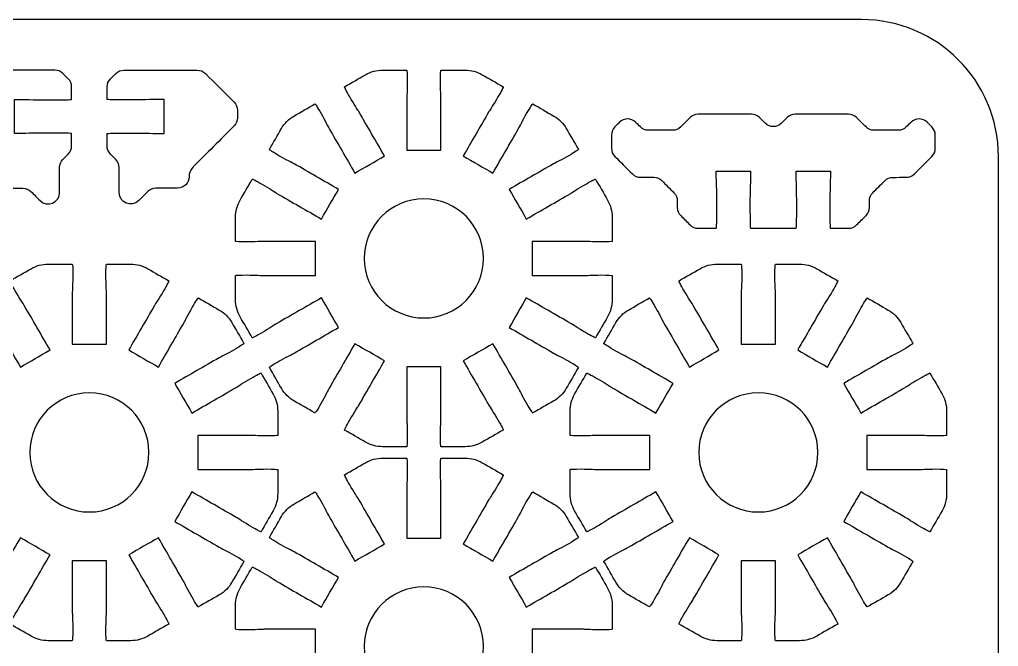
# Model space of a CAD drawing. Extents: x 5 to 405, y 225 to 445.
# Drawn here: x 184.2 to 270, y 390.1 to 445 of the extents above; entities that cross this region are included whole.
import ezdxf

# ---------------------------------------------------------------- set-up
doc = ezdxf.new("R2010")
doc.units = 0
doc.header["$MEASUREMENT"] = 0
doc.layers.add('DEFAULT', color=18, linetype='CONTINUOUS')

msp = doc.modelspace()

# ---------------------------------------------------------------- linework, layer by layer
at = {"layer": 'DEFAULT', "color": 1}
for points, knots in [([(258, 225), (222.667, 225), (187.333, 225), (152, 225), (145.373, 225), (140, 230.372), (140, 237), (140, 302.333), (140, 367.667), (140, 433), (140, 439.628), (145.373, 445), (152, 445), (187.333, 445), (222.667, 445), (258, 445), (264.627, 445), (270, 439.628), (270, 433), (270, 367.667), (270, 302.333), (270, 237), (270, 230.372), (264.627, 225), (258, 225)], [0, 0, 0, 0, 300.472, 300.472, 300.472, 301.472, 301.472, 301.472, 857.062, 857.062, 857.062, 858.062, 858.062, 858.062, 1158.534, 1158.534, 1158.534, 1159.534, 1159.534, 1159.534, 1715.124, 1715.124, 1715.124, 1716.124, 1716.124, 1716.124, 1716.124]), ([(181.614, 431.227), (181.614, 431.549), (181.487, 431.857), (181.26, 432.083), (180.062, 433.281), (178.864, 434.479), (177.666, 435.677), (177.479, 435.865), (177.374, 436.118), (177.373, 436.383), (177.373, 436.606), (177.372, 436.83), (177.372, 437.053), (177.372, 437.319), (177.477, 437.574), (177.665, 437.762), (178.503, 438.6), (179.341, 439.439), (180.179, 440.277), (180.367, 440.464), (180.621, 440.57), (180.887, 440.57), (183.03, 440.57), (185.174, 440.57), (187.317, 440.57), (187.582, 440.57), (187.837, 440.464), (188.024, 440.277), (188.182, 440.119), (188.34, 439.96), (188.499, 439.802), (188.686, 439.615), (188.791, 439.36), (188.791, 439.095), (188.791, 438.733), (188.791, 438.37), (188.791, 438.008), (188.794, 437.98), (188.175, 437.96), (186.791, 437.958), (185.409, 437.958), (184.416, 438.008), (184.291, 438.008), (184.125, 438.008), (183.959, 438.008), (183.792, 438.008), (183.792, 437.008), (183.792, 436.009), (183.792, 435.009), (183.959, 435.009), (184.125, 435.009), (184.291, 435.009), (184.416, 435.009), (185.409, 435.059), (186.791, 435.059), (188.143, 435.059), (188.767, 435.034), (188.791, 435.009), (188.792, 434.648), (188.793, 434.287), (188.793, 433.925), (188.794, 433.659), (188.688, 433.404), (188.5, 433.217), (188.342, 433.059), (188.184, 432.9), (188.026, 432.742), (187.839, 432.555), (187.734, 432.301), (187.734, 432.036), (187.733, 431.304), (187.733, 430.573), (187.733, 429.841), (187.732, 428.95), (186.655, 428.505), (186.026, 429.134), (185.759, 429.401), (185.492, 429.668), (185.225, 429.934), (185.038, 430.122), (184.783, 430.227), (184.518, 430.227), (183.884, 430.227), (183.249, 430.227), (182.615, 430.227), (182.062, 430.227), (181.614, 430.675), (181.614, 431.227)], [1, 1, 1, 1, 2, 2, 2, 16.406594, 16.406594, 16.406594, 17.406594, 17.406594, 17.406594, 19.307598, 19.307598, 19.307598, 20.307598, 20.307598, 20.307598, 30.387405, 30.387405, 30.387405, 31.387405, 31.387405, 31.387405, 49.615405, 49.615405, 49.615405, 50.615405, 50.615405, 50.615405, 52.516815, 52.516815, 52.516815, 53.516815, 53.516815, 53.516815, 56.599815, 56.599815, 56.599815, 57.599815, 57.599815, 57.599815, 58.599815, 58.599815, 58.599815, 60.013815, 60.013815, 60.013815, 68.512815, 68.512815, 68.512815, 69.926815, 69.926815, 69.926815, 70.926815, 70.926815, 70.926815, 71.926815, 71.926815, 71.926815, 74.999821, 74.999821, 74.999821, 75.999821, 75.999821, 75.999821, 77.899817, 77.899817, 77.899817, 78.899817, 78.899817, 78.899817, 85.121818, 85.121818, 85.121818, 86.121818, 86.121818, 86.121818, 89.329254, 89.329254, 89.329254, 90.329254, 90.329254, 90.329254, 95.725254, 95.725254, 95.725254, 96.725254, 96.725254, 96.725254, 96.725254]), ([(199.076, 431.227), (199.076, 431.549), (199.204, 431.857), (199.431, 432.083), (200.629, 433.281), (201.827, 434.479), (203.025, 435.677), (203.212, 435.865), (203.317, 436.118), (203.317, 436.383), (203.318, 436.606), (203.318, 436.83), (203.318, 437.053), (203.319, 437.319), (203.214, 437.574), (203.026, 437.762), (202.188, 438.6), (201.35, 439.439), (200.511, 440.277), (200.324, 440.464), (200.069, 440.57), (199.804, 440.57), (197.661, 440.57), (195.517, 440.57), (193.374, 440.57), (193.108, 440.57), (192.854, 440.464), (192.666, 440.277), (192.508, 440.119), (192.35, 439.96), (192.192, 439.802), (192.005, 439.615), (191.899, 439.36), (191.899, 439.095), (191.899, 438.733), (191.899, 438.37), (191.899, 438.008), (191.897, 437.98), (192.515, 437.96), (193.9, 437.958), (195.282, 437.958), (196.275, 438.008), (196.399, 438.008), (196.566, 438.008), (196.732, 438.008), (196.898, 438.008), (196.898, 437.008), (196.898, 436.009), (196.898, 435.009), (196.732, 435.009), (196.566, 435.009), (196.399, 435.009), (196.275, 435.009), (195.282, 435.059), (193.9, 435.059), (192.548, 435.059), (191.924, 435.034), (191.899, 435.009), (191.898, 434.648), (191.898, 434.287), (191.897, 433.925), (191.897, 433.659), (192.002, 433.404), (192.19, 433.217), (192.348, 433.059), (192.506, 432.9), (192.664, 432.742), (192.852, 432.555), (192.957, 432.301), (192.957, 432.036), (192.957, 431.304), (192.958, 430.573), (192.958, 429.841), (192.959, 428.95), (194.036, 428.505), (194.665, 429.134), (194.932, 429.401), (195.199, 429.668), (195.465, 429.934), (195.653, 430.122), (195.907, 430.227), (196.173, 430.227), (196.807, 430.227), (197.442, 430.227), (198.076, 430.227), (198.629, 430.227), (199.076, 430.675), (199.076, 431.227)], [1, 1, 1, 1, 2, 2, 2, 16.406594, 16.406594, 16.406594, 17.406594, 17.406594, 17.406594, 19.307596, 19.307596, 19.307596, 20.307596, 20.307596, 20.307596, 30.387403, 30.387403, 30.387403, 31.387403, 31.387403, 31.387403, 49.615403, 49.615403, 49.615403, 50.615403, 50.615403, 50.615403, 52.516813, 52.516813, 52.516813, 53.516813, 53.516813, 53.516813, 56.599813, 56.599813, 56.599813, 57.599813, 57.599813, 57.599813, 58.599813, 58.599813, 58.599813, 60.013813, 60.013813, 60.013813, 68.512813, 68.512813, 68.512813, 69.926813, 69.926813, 69.926813, 70.926813, 70.926813, 70.926813, 71.926813, 71.926813, 71.926813, 74.999817, 74.999817, 74.999817, 75.999817, 75.999817, 75.999817, 77.899814, 77.899814, 77.899814, 78.899814, 78.899814, 78.899814, 85.121814, 85.121814, 85.121814, 86.121814, 86.121814, 86.121814, 89.329251, 89.329251, 89.329251, 90.329251, 90.329251, 90.329251, 95.725251, 95.725251, 95.725251, 96.725251, 96.725251, 96.725251, 96.725251]), ([(233.653, 425.566), (233.78, 425.566), (234.496, 425.516), (235.156, 425.516), (235.791, 425.516), (236.154, 425.538), (236.154, 425.566), (236.154, 426.273), (236.154, 426.979), (236.154, 427.686), (236.154, 428.215), (236.016, 428.73), (235.752, 429.185), (235.399, 429.797), (235.046, 430.408), (234.693, 431.02), (234.683, 431.041), (234.355, 430.879), (233.804, 430.561), (233.233, 430.233), (232.637, 429.831), (232.527, 429.767), (231.229, 429.018), (229.931, 428.269), (228.633, 427.52), (228.133, 428.386), (227.633, 429.251), (227.133, 430.117), (228.432, 430.866), (229.73, 431.615), (231.028, 432.364), (231.137, 432.427), (231.783, 432.745), (232.355, 433.073), (232.905, 433.39), (233.208, 433.592), (233.194, 433.616), (232.841, 434.228), (232.489, 434.839), (232.136, 435.451), (231.875, 435.906), (231.494, 436.283), (231.039, 436.548), (230.427, 436.901), (229.816, 437.253), (229.204, 437.606), (229.173, 437.606), (228.971, 437.306), (228.661, 436.767), (228.333, 436.195), (228.015, 435.549), (227.952, 435.44), (227.203, 434.142), (226.454, 432.844), (225.705, 431.545), (224.838, 432.045), (223.971, 432.545), (223.105, 433.045), (223.855, 434.343), (224.605, 435.641), (225.355, 436.939), (225.419, 437.049), (225.821, 437.645), (226.149, 438.216), (226.467, 438.767), (226.633, 439.091), (226.608, 439.105), (225.995, 439.459), (225.383, 439.813), (224.77, 440.167), (224.311, 440.432), (223.796, 440.57), (223.267, 440.57), (222.563, 440.57), (221.858, 440.57), (221.154, 440.57), (221.129, 440.57), (221.104, 440.203), (221.104, 439.568), (221.104, 438.911), (221.154, 438.192), (221.154, 438.065), (221.154, 436.565), (221.154, 435.066), (221.154, 433.567), (220.154, 433.567), (219.155, 433.567), (218.155, 433.567), (218.155, 435.066), (218.155, 436.565), (218.155, 438.065), (218.155, 438.192), (218.205, 438.911), (218.205, 439.568), (218.205, 440.203), (218.183, 440.57), (218.155, 440.57), (217.451, 440.57), (216.747, 440.57), (216.042, 440.57), (215.516, 440.57), (214.998, 440.432), (214.543, 440.167), (213.93, 439.813), (213.318, 439.459), (212.705, 439.105), (212.684, 439.095), (212.842, 438.767), (213.163, 438.216), (213.492, 437.645), (213.89, 437.049), (213.954, 436.939), (214.704, 435.641), (215.454, 434.343), (216.204, 433.045), (215.339, 432.545), (214.473, 432.045), (213.608, 431.545), (212.858, 432.844), (212.107, 434.142), (211.357, 435.44), (211.294, 435.549), (210.98, 436.195), (210.652, 436.767), (210.331, 437.317), (210.133, 437.62), (210.108, 437.606), (209.497, 437.253), (208.885, 436.901), (208.274, 436.548), (207.815, 436.283), (207.438, 435.906), (207.173, 435.451), (206.821, 434.839), (206.468, 434.228), (206.115, 433.616), (206.115, 433.588), (206.418, 433.383), (206.958, 433.073), (207.526, 432.745), (208.172, 432.427), (208.285, 432.364), (209.583, 431.615), (210.881, 430.866), (212.179, 430.117), (211.679, 429.251), (211.18, 428.386), (210.68, 427.52), (209.382, 428.269), (208.083, 429.018), (206.785, 429.767), (206.672, 429.831), (206.076, 430.233), (205.508, 430.561), (204.958, 430.879), (204.63, 431.045), (204.616, 431.02), (204.263, 430.408), (203.91, 429.797), (203.557, 429.185), (203.296, 428.73), (203.155, 428.215), (203.155, 427.686), (203.155, 426.979), (203.155, 426.273), (203.155, 425.566), (203.155, 425.541), (203.522, 425.516), (204.157, 425.516), (204.813, 425.516), (205.529, 425.566), (205.656, 425.566), (207.157, 425.566), (208.657, 425.566), (210.158, 425.566), (210.158, 424.566), (210.158, 423.567), (210.158, 422.567), (208.657, 422.567), (207.157, 422.567), (205.656, 422.567), (205.529, 422.567), (204.813, 422.617), (204.157, 422.617), (203.522, 422.617), (203.155, 422.595), (203.155, 422.567), (203.155, 421.862), (203.155, 421.156), (203.155, 420.451), (203.155, 419.925), (203.296, 419.406), (203.557, 418.951), (203.91, 418.34), (204.263, 417.728), (204.616, 417.117), (204.63, 417.096), (204.958, 417.258), (205.508, 417.575), (206.076, 417.904), (206.672, 418.306), (206.785, 418.369), (208.083, 419.118), (209.382, 419.867), (210.68, 420.616), (211.18, 419.751), (211.679, 418.885), (212.179, 418.02), (210.881, 417.27), (209.583, 416.519), (208.285, 415.769), (208.172, 415.706), (207.526, 415.392), (206.958, 415.064), (206.408, 414.746), (206.101, 414.545), (206.115, 414.52), (206.468, 413.909), (206.821, 413.297), (207.173, 412.686), (207.438, 412.227), (207.815, 411.85), (208.274, 411.585), (208.885, 411.233), (209.497, 410.88), (210.108, 410.527), (210.137, 410.527), (210.338, 410.83), (210.652, 411.37), (210.98, 411.938), (211.294, 412.587), (211.357, 412.697), (212.107, 413.995), (212.858, 415.293), (213.608, 416.591), (214.473, 416.091), (215.339, 415.592), (216.204, 415.092), (215.454, 413.794), (214.704, 412.495), (213.954, 411.197), (213.89, 411.088), (213.492, 410.488), (213.163, 409.92), (212.842, 409.37), (212.68, 409.042), (212.705, 409.028), (213.318, 408.675), (213.93, 408.322), (214.543, 407.969), (214.998, 407.705), (215.516, 407.567), (216.042, 407.567), (216.747, 407.567), (217.451, 407.567), (218.155, 407.567), (218.18, 407.567), (218.205, 407.934), (218.205, 408.569), (218.205, 409.225), (218.155, 409.945), (218.155, 410.072), (218.155, 411.571), (218.155, 413.07), (218.155, 414.57), (219.155, 414.57), (220.154, 414.57), (221.154, 414.57), (221.154, 413.07), (221.154, 411.571), (221.154, 410.072), (221.154, 409.945), (221.104, 409.225), (221.104, 408.569), (221.104, 407.934), (221.126, 407.567), (221.154, 407.567), (221.861, 407.567), (222.567, 407.567), (223.274, 407.567), (223.8, 407.567), (224.315, 407.705), (224.77, 407.969), (225.383, 408.322), (225.995, 408.675), (226.608, 409.028), (226.629, 409.042), (226.467, 409.37), (226.149, 409.92), (225.821, 410.488), (225.419, 411.088), (225.355, 411.197), (224.605, 412.495), (223.855, 413.794), (223.105, 415.092), (223.971, 415.592), (224.838, 416.091), (225.705, 416.591), (226.454, 415.293), (227.203, 413.995), (227.952, 412.697), (228.015, 412.587), (228.333, 411.938), (228.661, 411.37), (228.978, 410.82), (229.18, 410.513), (229.204, 410.527), (229.816, 410.88), (230.427, 411.233), (231.039, 411.585), (231.494, 411.85), (231.875, 412.227), (232.136, 412.686), (232.489, 413.297), (232.841, 413.909), (233.194, 414.52), (233.194, 414.552), (232.894, 414.753), (232.355, 415.064), (231.783, 415.392), (231.137, 415.706), (231.028, 415.769), (229.73, 416.519), (228.432, 417.27), (227.133, 418.02), (227.633, 418.885), (228.133, 419.751), (228.633, 420.616), (229.931, 419.867), (231.229, 419.118), (232.527, 418.369), (232.637, 418.306), (233.233, 417.904), (233.804, 417.575), (234.355, 417.258), (234.679, 417.092), (234.693, 417.117), (235.046, 417.728), (235.399, 418.34), (235.752, 418.951), (236.016, 419.406), (236.154, 419.925), (236.154, 420.451), (236.154, 421.156), (236.154, 421.862), (236.154, 422.567), (236.154, 422.592), (235.791, 422.617), (235.156, 422.617), (234.496, 422.617), (233.78, 422.567), (233.653, 422.567), (232.153, 422.567), (230.654, 422.567), (229.155, 422.567), (229.155, 423.567), (229.155, 424.566), (229.155, 425.566), (230.654, 425.566), (232.153, 425.566), (233.653, 425.566)], [12.75, 12.75, 12.75, 12.75, 13.75, 13.75, 13.75, 14.75, 14.75, 14.75, 20.76, 20.76, 20.76, 21.76, 21.76, 21.76, 27.763332, 27.763332, 27.763332, 28.763332, 28.763332, 28.763332, 29.763332, 29.763332, 29.763332, 42.509253, 42.509253, 42.509253, 51.0082, 51.0082, 51.0082, 63.754121, 63.754121, 63.754121, 64.754121, 64.754121, 64.754121, 65.754121, 65.754121, 65.754121, 71.757454, 71.757454, 71.757454, 72.757454, 72.757454, 72.757454, 78.760786, 78.760786, 78.760786, 79.760786, 79.760786, 79.760786, 80.760786, 80.760786, 80.760786, 93.506707, 93.506707, 93.506707, 102.014315, 102.014315, 102.014315, 114.765237, 114.765237, 114.765237, 115.765237, 115.765237, 115.765237, 116.765237, 116.765237, 116.765237, 122.782229, 122.782229, 122.782229, 123.782229, 123.782229, 123.782229, 129.772229, 129.772229, 129.772229, 130.772229, 130.772229, 130.772229, 131.772229, 131.772229, 131.772229, 144.522229, 144.522229, 144.522229, 153.022229, 153.022229, 153.022229, 165.772229, 165.772229, 165.772229, 166.772229, 166.772229, 166.772229, 167.772229, 167.772229, 167.772229, 173.762229, 173.762229, 173.762229, 174.762229, 174.762229, 174.762229, 180.779222, 180.779222, 180.779222, 181.779222, 181.779222, 181.779222, 182.779222, 182.779222, 182.779222, 195.530144, 195.530144, 195.530144, 204.029091, 204.029091, 204.029091, 216.780012, 216.780012, 216.780012, 217.780012, 217.780012, 217.780012, 218.780012, 218.780012, 218.780012, 224.783345, 224.783345, 224.783345, 225.783345, 225.783345, 225.783345, 231.786677, 231.786677, 231.786677, 232.786677, 232.786677, 232.786677, 233.786677, 233.786677, 233.786677, 246.532598, 246.532598, 246.532598, 255.031545, 255.031545, 255.031545, 267.777466, 267.777466, 267.777466, 268.777466, 268.777466, 268.777466, 269.777466, 269.777466, 269.777466, 275.780798, 275.780798, 275.780798, 276.780798, 276.780798, 276.780798, 282.790798, 282.790798, 282.790798, 283.790798, 283.790798, 283.790798, 284.790798, 284.790798, 284.790798, 297.550798, 297.550798, 297.550798, 306.050798, 306.050798, 306.050798, 318.810798, 318.810798, 318.810798, 319.810798, 319.810798, 319.810798, 320.810798, 320.810798, 320.810798, 326.810798, 326.810798, 326.810798, 327.810798, 327.810798, 327.810798, 333.814131, 333.814131, 333.814131, 334.814131, 334.814131, 334.814131, 335.814131, 335.814131, 335.814131, 348.560052, 348.560052, 348.560052, 357.058999, 357.058999, 357.058999, 369.80992, 369.80992, 369.80992, 370.80992, 370.80992, 370.80992, 371.80992, 371.80992, 371.80992, 377.813252, 377.813252, 377.813252, 378.813252, 378.813252, 378.813252, 384.816585, 384.816585, 384.816585, 385.816585, 385.816585, 385.816585, 386.816585, 386.816585, 386.816585, 399.567506, 399.567506, 399.567506, 408.066453, 408.066453, 408.066453, 420.817375, 420.817375, 420.817375, 421.817375, 421.817375, 421.817375, 422.817375, 422.817375, 422.817375, 428.829371, 428.829371, 428.829371, 429.829371, 429.829371, 429.829371, 435.819371, 435.819371, 435.819371, 436.819371, 436.819371, 436.819371, 437.819371, 437.819371, 437.819371, 450.569371, 450.569371, 450.569371, 459.069371, 459.069371, 459.069371, 471.819371, 471.819371, 471.819371, 472.819371, 472.819371, 472.819371, 473.819371, 473.819371, 473.819371, 479.829371, 479.829371, 479.829371, 480.829371, 480.829371, 480.829371, 486.841368, 486.841368, 486.841368, 487.841368, 487.841368, 487.841368, 488.841368, 488.841368, 488.841368, 501.592289, 501.592289, 501.592289, 510.099897, 510.099897, 510.099897, 522.845818, 522.845818, 522.845818, 523.845818, 523.845818, 523.845818, 524.845818, 524.845818, 524.845818, 530.849151, 530.849151, 530.849151, 531.849151, 531.849151, 531.849151, 537.852483, 537.852483, 537.852483, 538.852483, 538.852483, 538.852483, 539.852483, 539.852483, 539.852483, 552.603405, 552.603405, 552.603405, 561.102352, 561.102352, 561.102352, 573.848273, 573.848273, 573.848273, 574.848273, 574.848273, 574.848273, 575.848273, 575.848273, 575.848273, 581.851605, 581.851605, 581.851605, 582.851605, 582.851605, 582.851605, 588.851605, 588.851605, 588.851605, 589.851605, 589.851605, 589.851605, 590.851605, 590.851605, 590.851605, 603.601605, 603.601605, 603.601605, 612.101605, 612.101605, 612.101605, 624.851605, 624.851605, 624.851605, 624.851605]), ([(249.569, 435.915), (249.96, 435.527), (250.592, 435.527), (250.984, 435.915), (251.151, 436.083), (251.318, 436.25), (251.486, 436.417), (251.672, 436.604), (251.926, 436.709), (252.19, 436.709), (253.748, 436.709), (255.305, 436.709), (256.863, 436.709), (257.128, 436.709), (257.383, 436.603), (257.57, 436.416), (257.846, 436.14), (258.123, 435.863), (258.399, 435.587), (258.586, 435.4), (258.841, 435.294), (259.106, 435.294), (259.81, 435.294), (260.515, 435.294), (261.22, 435.294), (261.485, 435.294), (261.739, 435.4), (261.927, 435.587), (262.065, 435.726), (262.204, 435.865), (262.343, 436.003), (262.733, 436.394), (263.367, 436.394), (263.758, 436.003), (263.895, 435.866), (264.033, 435.728), (264.17, 435.591), (264.357, 435.4), (264.463, 435.146), (264.463, 434.882), (264.463, 434.491), (264.463, 434.101), (264.463, 433.71), (264.463, 433.446), (264.358, 433.192), (264.171, 433.005), (263.658, 432.493), (263.145, 431.982), (262.632, 431.47), (262.445, 431.283), (262.192, 431.178), (261.927, 431.177), (261.536, 431.176), (261.145, 431.175), (260.754, 431.174), (260.49, 431.173), (260.237, 431.068), (260.05, 430.881), (259.695, 430.526), (259.34, 430.171), (258.985, 429.816), (258.797, 429.628), (258.692, 429.374), (258.692, 429.109), (258.692, 428.918), (258.692, 428.726), (258.692, 428.535), (258.692, 428.271), (258.587, 428.017), (258.4, 427.831), (258.123, 427.554), (257.847, 427.277), (257.57, 427.001), (257.379, 426.814), (257.125, 426.708), (256.861, 426.708), (256.333, 426.708), (255.805, 426.708), (255.277, 426.708), (255.249, 426.708), (255.227, 427.329), (255.227, 428.712), (255.227, 430.094), (255.277, 431.086), (255.277, 431.213), (255.277, 431.379), (255.277, 431.544), (255.277, 431.71), (254.277, 431.71), (253.278, 431.71), (252.278, 431.71), (252.278, 431.544), (252.278, 431.379), (252.278, 431.213), (252.278, 431.086), (252.328, 430.094), (252.328, 428.712), (252.328, 427.329), (252.303, 426.708), (252.278, 426.708), (250.945, 426.708), (249.611, 426.708), (248.278, 426.708), (248.253, 426.708), (248.228, 427.329), (248.228, 428.712), (248.228, 430.094), (248.278, 431.086), (248.278, 431.213), (248.278, 431.379), (248.278, 431.544), (248.278, 431.71), (247.278, 431.71), (246.279, 431.71), (245.279, 431.71), (245.279, 431.544), (245.279, 431.379), (245.279, 431.213), (245.279, 431.086), (245.328, 430.094), (245.328, 428.712), (245.328, 427.329), (245.307, 426.708), (245.279, 426.708), (244.75, 426.708), (244.222, 426.708), (243.693, 426.708), (243.428, 426.708), (243.174, 426.813), (242.986, 427.001), (242.71, 427.277), (242.433, 427.553), (242.157, 427.83), (241.967, 428.017), (241.864, 428.271), (241.864, 428.535), (241.864, 428.727), (241.864, 428.92), (241.864, 429.112), (241.864, 429.378), (241.759, 429.632), (241.571, 429.819), (241.216, 430.174), (240.861, 430.529), (240.506, 430.885), (240.319, 431.071), (240.066, 431.177), (239.802, 431.177), (239.411, 431.179), (239.02, 431.18), (238.629, 431.181), (238.365, 431.182), (238.111, 431.287), (237.923, 431.474), (237.411, 431.986), (236.898, 432.497), (236.386, 433.008), (236.198, 433.195), (236.093, 433.449), (236.093, 433.714), (236.093, 434.104), (236.093, 434.495), (236.093, 434.885), (236.093, 435.15), (236.199, 435.404), (236.386, 435.594), (236.523, 435.732), (236.661, 435.869), (236.798, 436.007), (237.189, 436.397), (237.822, 436.397), (238.213, 436.007), (238.352, 435.868), (238.491, 435.729), (238.63, 435.59), (238.817, 435.403), (239.071, 435.298), (239.335, 435.298), (240.04, 435.298), (240.745, 435.298), (241.451, 435.298), (241.716, 435.298), (241.969, 435.403), (242.157, 435.59), (242.433, 435.866), (242.71, 436.141), (242.986, 436.417), (243.174, 436.604), (243.428, 436.709), (243.692, 436.709), (245.249, 436.709), (246.806, 436.709), (248.362, 436.709), (248.627, 436.709), (248.881, 436.603), (249.071, 436.416), (249.237, 436.249), (249.403, 436.082), (249.569, 435.915)], [2.001125, 2.001125, 2.001125, 2.001125, 3.001125, 3.001125, 3.001125, 5.013551, 5.013551, 5.013551, 6.013551, 6.013551, 6.013551, 19.259551, 19.259551, 19.259551, 20.259551, 20.259551, 20.259551, 23.582952, 23.582952, 23.582952, 24.582952, 24.582952, 24.582952, 30.574952, 30.574952, 30.574952, 31.574952, 31.574952, 31.574952, 33.243724, 33.243724, 33.243724, 34.243724, 34.243724, 34.243724, 35.898354, 35.898354, 35.898354, 36.898354, 36.898354, 36.898354, 40.218354, 40.218354, 40.218354, 41.218354, 41.218354, 41.218354, 47.377966, 47.377966, 47.377966, 48.377966, 48.377966, 48.377966, 51.703981, 51.703981, 51.703981, 52.703981, 52.703981, 52.703981, 56.974906, 56.974906, 56.974906, 57.974906, 57.974906, 57.974906, 59.600906, 59.600906, 59.600906, 60.600906, 60.600906, 60.600906, 63.928551, 63.928551, 63.928551, 64.928551, 64.928551, 64.928551, 69.418551, 69.418551, 69.418551, 70.418551, 70.418551, 70.418551, 71.418551, 71.418551, 71.418551, 72.828551, 72.828551, 72.828551, 81.328551, 81.328551, 81.328551, 82.738551, 82.738551, 82.738551, 83.738551, 83.738551, 83.738551, 84.738551, 84.738551, 84.738551, 96.078551, 96.078551, 96.078551, 97.078551, 97.078551, 97.078551, 98.078551, 98.078551, 98.078551, 99.488551, 99.488551, 99.488551, 107.988551, 107.988551, 107.988551, 109.398551, 109.398551, 109.398551, 110.398551, 110.398551, 110.398551, 111.398551, 111.398551, 111.398551, 115.894551, 115.894551, 115.894551, 116.894551, 116.894551, 116.894551, 120.217953, 120.217953, 120.217953, 121.217953, 121.217953, 121.217953, 122.853953, 122.853953, 122.853953, 123.853953, 123.853953, 123.853953, 128.124878, 128.124878, 128.124878, 129.124878, 129.124878, 129.124878, 132.449893, 132.449893, 132.449893, 133.449893, 133.449893, 133.449893, 139.607383, 139.607383, 139.607383, 140.607383, 140.607383, 140.607383, 143.927383, 143.927383, 143.927383, 144.927383, 144.927383, 144.927383, 146.582013, 146.582013, 146.582013, 147.582013, 147.582013, 147.582013, 149.255027, 149.255027, 149.255027, 150.255027, 150.255027, 150.255027, 156.253027, 156.253027, 156.253027, 157.253027, 157.253027, 157.253027, 160.572189, 160.572189, 160.572189, 161.572189, 161.572189, 161.572189, 174.810189, 174.810189, 174.810189, 175.810189, 175.810189, 175.810189, 177.811314, 177.811314, 177.811314, 177.811314]), ([(219.655, 418.849), (216.772, 418.849), (214.433, 421.184), (214.433, 424.07), (214.433, 426.952), (216.772, 429.291), (219.655, 429.291), (222.54, 429.291), (224.876, 426.952), (224.876, 424.07), (224.876, 421.184), (222.54, 418.849), (219.655, 418.849)], [1, 1, 1, 1, 2, 2, 2, 3, 3, 3, 4, 4, 4, 5, 5, 5, 5]), ([(204.344, 408.565), (204.471, 408.565), (205.187, 408.515), (205.846, 408.515), (206.481, 408.515), (206.845, 408.536), (206.845, 408.565), (206.845, 409.271), (206.845, 409.978), (206.845, 410.685), (206.845, 411.214), (206.707, 411.729), (206.443, 412.184), (206.09, 412.796), (205.737, 413.407), (205.384, 414.019), (205.374, 414.04), (205.046, 413.878), (204.495, 413.56), (203.924, 413.232), (203.328, 412.83), (203.218, 412.766), (201.92, 412.017), (200.622, 411.268), (199.324, 410.519), (198.824, 411.385), (198.324, 412.25), (197.824, 413.116), (199.122, 413.865), (200.421, 414.614), (201.719, 415.363), (201.828, 415.426), (202.474, 415.744), (203.045, 416.072), (203.596, 416.389), (203.899, 416.59), (203.885, 416.615), (203.532, 417.227), (203.179, 417.838), (202.827, 418.45), (202.566, 418.905), (202.185, 419.282), (201.73, 419.547), (201.118, 419.899), (200.507, 420.252), (199.895, 420.605), (199.863, 420.605), (199.662, 420.305), (199.352, 419.765), (199.024, 419.194), (198.706, 418.548), (198.643, 418.439), (197.894, 417.141), (197.145, 415.843), (196.396, 414.544), (195.529, 415.044), (194.662, 415.544), (193.796, 416.044), (194.546, 417.342), (195.296, 418.64), (196.046, 419.938), (196.11, 420.048), (196.512, 420.644), (196.84, 421.215), (197.158, 421.766), (197.323, 422.09), (197.299, 422.104), (196.686, 422.458), (196.073, 422.812), (195.461, 423.166), (195.002, 423.431), (194.487, 423.568), (193.958, 423.568), (193.253, 423.568), (192.549, 423.568), (191.845, 423.568), (191.82, 423.568), (191.795, 423.201), (191.795, 422.566), (191.795, 421.91), (191.845, 421.191), (191.845, 421.064), (191.845, 419.564), (191.845, 418.065), (191.845, 416.566), (190.845, 416.566), (189.846, 416.566), (188.846, 416.566), (188.846, 418.065), (188.846, 419.564), (188.846, 421.064), (188.846, 421.191), (188.895, 421.91), (188.895, 422.566), (188.895, 423.201), (188.874, 423.568), (188.846, 423.568), (188.142, 423.568), (187.437, 423.568), (186.733, 423.568), (186.207, 423.568), (185.689, 423.431), (185.234, 423.166), (184.621, 422.812), (184.008, 422.458), (183.396, 422.104), (183.374, 422.094), (183.533, 421.766), (183.854, 421.215), (184.182, 420.644), (184.581, 420.048), (184.644, 419.938), (185.395, 418.64), (186.145, 417.342), (186.895, 416.044), (186.03, 415.544), (185.164, 415.044), (184.299, 414.544), (183.549, 415.843), (182.798, 417.141), (182.048, 418.439), (181.985, 418.548), (181.671, 419.194), (181.342, 419.765), (181.021, 420.316), (180.824, 420.619), (180.799, 420.605), (180.188, 420.252), (179.576, 419.899), (178.965, 419.547), (178.506, 419.282), (178.129, 418.905), (177.864, 418.45), (177.511, 417.838), (177.159, 417.227), (176.806, 416.615), (176.806, 416.587), (177.109, 416.382), (177.649, 416.072), (178.217, 415.744), (178.862, 415.426), (178.975, 415.363), (180.274, 414.614), (181.572, 413.865), (182.87, 413.116), (182.37, 412.25), (181.87, 411.385), (181.371, 410.519), (180.072, 411.268), (178.774, 412.017), (177.476, 412.766), (177.363, 412.83), (176.767, 413.232), (176.199, 413.56), (175.649, 413.878), (175.321, 414.043), (175.306, 414.019), (174.954, 413.407), (174.601, 412.796), (174.248, 412.184), (173.987, 411.729), (173.846, 411.214), (173.846, 410.685), (173.846, 409.978), (173.846, 409.271), (173.846, 408.565), (173.846, 408.54), (174.213, 408.515), (174.848, 408.515), (175.504, 408.515), (176.22, 408.565), (176.347, 408.565), (177.848, 408.565), (179.348, 408.565), (180.849, 408.565), (180.849, 407.565), (180.849, 406.566), (180.849, 405.566), (179.348, 405.566), (177.848, 405.566), (176.347, 405.566), (176.22, 405.566), (175.504, 405.615), (174.848, 405.615), (174.213, 405.615), (173.846, 405.594), (173.846, 405.566), (173.846, 404.861), (173.846, 404.155), (173.846, 403.449), (173.846, 402.924), (173.987, 402.405), (174.248, 401.95), (174.601, 401.339), (174.954, 400.727), (175.306, 400.116), (175.321, 400.095), (175.649, 400.257), (176.199, 400.574), (176.767, 400.902), (177.363, 401.305), (177.476, 401.368), (178.774, 402.117), (180.072, 402.866), (181.371, 403.615), (181.87, 402.75), (182.37, 401.884), (182.87, 401.019), (181.572, 400.269), (180.274, 399.518), (178.975, 398.768), (178.862, 398.705), (178.217, 398.391), (177.649, 398.063), (177.099, 397.745), (176.792, 397.544), (176.806, 397.519), (177.159, 396.908), (177.511, 396.296), (177.864, 395.685), (178.129, 395.226), (178.506, 394.849), (178.965, 394.584), (179.576, 394.231), (180.188, 393.879), (180.799, 393.526), (180.827, 393.526), (181.029, 393.829), (181.342, 394.369), (181.671, 394.937), (181.985, 395.586), (182.048, 395.695), (182.798, 396.994), (183.549, 398.292), (184.299, 399.59), (185.164, 399.09), (186.03, 398.591), (186.895, 398.091), (186.145, 396.793), (185.395, 395.494), (184.644, 394.196), (184.581, 394.087), (184.182, 393.487), (183.854, 392.919), (183.533, 392.369), (183.371, 392.041), (183.396, 392.026), (184.008, 391.674), (184.621, 391.321), (185.234, 390.968), (185.689, 390.704), (186.207, 390.566), (186.733, 390.566), (187.437, 390.566), (188.142, 390.566), (188.846, 390.566), (188.871, 390.566), (188.895, 390.933), (188.895, 391.568), (188.895, 392.224), (188.846, 392.944), (188.846, 393.071), (188.846, 394.57), (188.846, 396.069), (188.846, 397.569), (189.846, 397.569), (190.845, 397.569), (191.845, 397.569), (191.845, 396.069), (191.845, 394.57), (191.845, 393.071), (191.845, 392.944), (191.795, 392.224), (191.795, 391.568), (191.795, 390.933), (191.816, 390.566), (191.845, 390.566), (192.551, 390.566), (193.258, 390.566), (193.965, 390.566), (194.491, 390.566), (195.006, 390.704), (195.461, 390.968), (196.073, 391.321), (196.686, 391.674), (197.299, 392.026), (197.32, 392.041), (197.158, 392.369), (196.84, 392.919), (196.512, 393.487), (196.11, 394.087), (196.046, 394.196), (195.296, 395.494), (194.546, 396.793), (193.796, 398.091), (194.662, 398.591), (195.529, 399.09), (196.396, 399.59), (197.145, 398.292), (197.894, 396.994), (198.643, 395.695), (198.706, 395.586), (199.024, 394.937), (199.352, 394.369), (199.669, 393.819), (199.87, 393.512), (199.895, 393.526), (200.507, 393.879), (201.118, 394.231), (201.73, 394.584), (202.185, 394.849), (202.566, 395.226), (202.827, 395.685), (203.179, 396.296), (203.532, 396.908), (203.885, 397.519), (203.885, 397.551), (203.585, 397.752), (203.045, 398.063), (202.474, 398.391), (201.828, 398.705), (201.719, 398.768), (200.421, 399.518), (199.122, 400.269), (197.824, 401.019), (198.324, 401.884), (198.824, 402.75), (199.324, 403.615), (200.622, 402.866), (201.92, 402.117), (203.218, 401.368), (203.328, 401.305), (203.924, 400.902), (204.495, 400.574), (205.046, 400.257), (205.37, 400.091), (205.384, 400.116), (205.737, 400.727), (206.09, 401.339), (206.443, 401.95), (206.707, 402.405), (206.845, 402.924), (206.845, 403.449), (206.845, 404.155), (206.845, 404.861), (206.845, 405.566), (206.845, 405.591), (206.481, 405.615), (205.846, 405.615), (205.187, 405.615), (204.471, 405.566), (204.344, 405.566), (202.844, 405.566), (201.345, 405.566), (199.846, 405.566), (199.846, 406.566), (199.846, 407.565), (199.846, 408.565), (201.345, 408.565), (202.844, 408.565), (204.344, 408.565)], [12.75, 12.75, 12.75, 12.75, 13.75, 13.75, 13.75, 14.75, 14.75, 14.75, 20.76, 20.76, 20.76, 21.76, 21.76, 21.76, 27.763332, 27.763332, 27.763332, 28.763332, 28.763332, 28.763332, 29.763332, 29.763332, 29.763332, 42.509253, 42.509253, 42.509253, 51.0082, 51.0082, 51.0082, 63.754121, 63.754121, 63.754121, 64.754121, 64.754121, 64.754121, 65.754121, 65.754121, 65.754121, 71.757454, 71.757454, 71.757454, 72.757454, 72.757454, 72.757454, 78.760786, 78.760786, 78.760786, 79.760786, 79.760786, 79.760786, 80.760786, 80.760786, 80.760786, 93.506707, 93.506707, 93.506707, 102.014315, 102.014315, 102.014315, 114.765237, 114.765237, 114.765237, 115.765237, 115.765237, 115.765237, 116.765237, 116.765237, 116.765237, 122.782229, 122.782229, 122.782229, 123.782229, 123.782229, 123.782229, 129.772229, 129.772229, 129.772229, 130.772229, 130.772229, 130.772229, 131.772229, 131.772229, 131.772229, 144.522229, 144.522229, 144.522229, 153.022229, 153.022229, 153.022229, 165.772229, 165.772229, 165.772229, 166.772229, 166.772229, 166.772229, 167.772229, 167.772229, 167.772229, 173.762229, 173.762229, 173.762229, 174.762229, 174.762229, 174.762229, 180.779222, 180.779222, 180.779222, 181.779222, 181.779222, 181.779222, 182.779222, 182.779222, 182.779222, 195.530144, 195.530144, 195.530144, 204.029091, 204.029091, 204.029091, 216.780012, 216.780012, 216.780012, 217.780012, 217.780012, 217.780012, 218.780012, 218.780012, 218.780012, 224.783345, 224.783345, 224.783345, 225.783345, 225.783345, 225.783345, 231.786677, 231.786677, 231.786677, 232.786677, 232.786677, 232.786677, 233.786677, 233.786677, 233.786677, 246.532598, 246.532598, 246.532598, 255.031545, 255.031545, 255.031545, 267.777466, 267.777466, 267.777466, 268.777466, 268.777466, 268.777466, 269.777466, 269.777466, 269.777466, 275.780798, 275.780798, 275.780798, 276.780798, 276.780798, 276.780798, 282.790798, 282.790798, 282.790798, 283.790798, 283.790798, 283.790798, 284.790798, 284.790798, 284.790798, 297.550798, 297.550798, 297.550798, 306.050798, 306.050798, 306.050798, 318.810798, 318.810798, 318.810798, 319.810798, 319.810798, 319.810798, 320.810798, 320.810798, 320.810798, 326.810798, 326.810798, 326.810798, 327.810798, 327.810798, 327.810798, 333.814131, 333.814131, 333.814131, 334.814131, 334.814131, 334.814131, 335.814131, 335.814131, 335.814131, 348.560052, 348.560052, 348.560052, 357.058999, 357.058999, 357.058999, 369.80992, 369.80992, 369.80992, 370.80992, 370.80992, 370.80992, 371.80992, 371.80992, 371.80992, 377.813252, 377.813252, 377.813252, 378.813252, 378.813252, 378.813252, 384.816585, 384.816585, 384.816585, 385.816585, 385.816585, 385.816585, 386.816585, 386.816585, 386.816585, 399.567506, 399.567506, 399.567506, 408.066453, 408.066453, 408.066453, 420.817375, 420.817375, 420.817375, 421.817375, 421.817375, 421.817375, 422.817375, 422.817375, 422.817375, 428.829371, 428.829371, 428.829371, 429.829371, 429.829371, 429.829371, 435.819371, 435.819371, 435.819371, 436.819371, 436.819371, 436.819371, 437.819371, 437.819371, 437.819371, 450.569371, 450.569371, 450.569371, 459.069371, 459.069371, 459.069371, 471.819371, 471.819371, 471.819371, 472.819371, 472.819371, 472.819371, 473.819371, 473.819371, 473.819371, 479.829371, 479.829371, 479.829371, 480.829371, 480.829371, 480.829371, 486.841368, 486.841368, 486.841368, 487.841368, 487.841368, 487.841368, 488.841368, 488.841368, 488.841368, 501.592289, 501.592289, 501.592289, 510.099897, 510.099897, 510.099897, 522.845818, 522.845818, 522.845818, 523.845818, 523.845818, 523.845818, 524.845818, 524.845818, 524.845818, 530.849151, 530.849151, 530.849151, 531.849151, 531.849151, 531.849151, 537.852483, 537.852483, 537.852483, 538.852483, 538.852483, 538.852483, 539.852483, 539.852483, 539.852483, 552.603405, 552.603405, 552.603405, 561.102352, 561.102352, 561.102352, 573.848273, 573.848273, 573.848273, 574.848273, 574.848273, 574.848273, 575.848273, 575.848273, 575.848273, 581.851605, 581.851605, 581.851605, 582.851605, 582.851605, 582.851605, 588.851605, 588.851605, 588.851605, 589.851605, 589.851605, 589.851605, 590.851605, 590.851605, 590.851605, 603.601605, 603.601605, 603.601605, 612.101605, 612.101605, 612.101605, 624.851605, 624.851605, 624.851605, 624.851605]), ([(262.962, 408.565), (263.089, 408.565), (263.805, 408.515), (264.465, 408.515), (265.1, 408.515), (265.463, 408.536), (265.463, 408.565), (265.463, 409.271), (265.463, 409.978), (265.463, 410.685), (265.463, 411.214), (265.326, 411.729), (265.061, 412.184), (264.708, 412.796), (264.355, 413.407), (264.003, 414.019), (263.992, 414.04), (263.664, 413.878), (263.114, 413.56), (262.542, 413.232), (261.946, 412.83), (261.837, 412.766), (260.538, 412.017), (259.24, 411.268), (257.942, 410.519), (257.442, 411.385), (256.942, 412.25), (256.443, 413.116), (257.741, 413.865), (259.039, 414.614), (260.337, 415.363), (260.447, 415.426), (261.092, 415.744), (261.664, 416.072), (262.214, 416.389), (262.518, 416.59), (262.503, 416.615), (262.151, 417.227), (261.798, 417.838), (261.445, 418.45), (261.184, 418.905), (260.803, 419.282), (260.348, 419.547), (259.736, 419.899), (259.125, 420.252), (258.513, 420.605), (258.482, 420.605), (258.281, 420.305), (257.97, 419.765), (257.642, 419.194), (257.325, 418.548), (257.261, 418.439), (256.512, 417.141), (255.763, 415.843), (255.014, 414.544), (254.147, 415.044), (253.281, 415.544), (252.414, 416.044), (253.164, 417.342), (253.914, 418.64), (254.665, 419.938), (254.728, 420.048), (255.13, 420.644), (255.458, 421.215), (255.776, 421.766), (255.942, 422.09), (255.917, 422.104), (255.304, 422.458), (254.692, 422.812), (254.079, 423.166), (253.62, 423.431), (253.105, 423.568), (252.576, 423.568), (251.872, 423.568), (251.167, 423.568), (250.463, 423.568), (250.438, 423.568), (250.414, 423.201), (250.414, 422.566), (250.414, 421.91), (250.463, 421.191), (250.463, 421.064), (250.463, 419.564), (250.463, 418.065), (250.463, 416.566), (249.464, 416.566), (248.464, 416.566), (247.464, 416.566), (247.464, 418.065), (247.464, 419.564), (247.464, 421.064), (247.464, 421.191), (247.514, 421.91), (247.514, 422.566), (247.514, 423.201), (247.493, 423.568), (247.464, 423.568), (246.76, 423.568), (246.056, 423.568), (245.351, 423.568), (244.826, 423.568), (244.307, 423.431), (243.852, 423.166), (243.239, 422.812), (242.627, 422.458), (242.014, 422.104), (241.993, 422.094), (242.152, 421.766), (242.473, 421.215), (242.801, 420.644), (243.199, 420.048), (243.263, 419.938), (244.013, 418.64), (244.763, 417.342), (245.514, 416.044), (244.648, 415.544), (243.783, 415.044), (242.917, 414.544), (242.167, 415.843), (241.417, 417.141), (240.666, 418.439), (240.603, 418.548), (240.289, 419.194), (239.961, 419.765), (239.64, 420.316), (239.442, 420.619), (239.418, 420.605), (238.806, 420.252), (238.195, 419.899), (237.583, 419.547), (237.125, 419.282), (236.747, 418.905), (236.483, 418.45), (236.13, 417.838), (235.777, 417.227), (235.424, 416.615), (235.424, 416.587), (235.728, 416.382), (236.267, 416.072), (236.835, 415.744), (237.481, 415.426), (237.594, 415.363), (238.892, 414.614), (240.19, 413.865), (241.488, 413.116), (240.989, 412.25), (240.489, 411.385), (239.989, 410.519), (238.691, 411.268), (237.393, 412.017), (236.094, 412.766), (235.982, 412.83), (235.385, 413.232), (234.817, 413.56), (234.267, 413.878), (233.939, 414.043), (233.925, 414.019), (233.572, 413.407), (233.219, 412.796), (232.867, 412.184), (232.605, 411.729), (232.464, 411.214), (232.464, 410.685), (232.464, 409.978), (232.464, 409.271), (232.464, 408.565), (232.464, 408.54), (232.831, 408.515), (233.466, 408.515), (234.122, 408.515), (234.839, 408.565), (234.966, 408.565), (236.466, 408.565), (237.967, 408.565), (239.467, 408.565), (239.467, 407.565), (239.467, 406.566), (239.467, 405.566), (237.967, 405.566), (236.466, 405.566), (234.966, 405.566), (234.839, 405.566), (234.122, 405.615), (233.466, 405.615), (232.831, 405.615), (232.464, 405.594), (232.464, 405.566), (232.464, 404.861), (232.464, 404.155), (232.464, 403.449), (232.464, 402.924), (232.605, 402.405), (232.867, 401.95), (233.219, 401.339), (233.572, 400.727), (233.925, 400.116), (233.939, 400.095), (234.267, 400.257), (234.817, 400.574), (235.385, 400.902), (235.982, 401.305), (236.094, 401.368), (237.393, 402.117), (238.691, 402.866), (239.989, 403.615), (240.489, 402.75), (240.989, 401.884), (241.488, 401.019), (240.19, 400.269), (238.892, 399.518), (237.594, 398.768), (237.481, 398.705), (236.835, 398.391), (236.267, 398.063), (235.717, 397.745), (235.41, 397.544), (235.424, 397.519), (235.777, 396.908), (236.13, 396.296), (236.483, 395.685), (236.747, 395.226), (237.125, 394.849), (237.583, 394.584), (238.195, 394.231), (238.806, 393.879), (239.418, 393.526), (239.446, 393.526), (239.647, 393.829), (239.961, 394.369), (240.289, 394.937), (240.603, 395.586), (240.666, 395.695), (241.417, 396.994), (242.167, 398.292), (242.917, 399.59), (243.783, 399.09), (244.648, 398.591), (245.514, 398.091), (244.763, 396.793), (244.013, 395.494), (243.263, 394.196), (243.199, 394.087), (242.801, 393.487), (242.473, 392.919), (242.152, 392.369), (241.989, 392.041), (242.014, 392.026), (242.627, 391.674), (243.239, 391.321), (243.852, 390.968), (244.307, 390.704), (244.826, 390.566), (245.351, 390.566), (246.056, 390.566), (246.76, 390.566), (247.464, 390.566), (247.489, 390.566), (247.514, 390.933), (247.514, 391.568), (247.514, 392.224), (247.464, 392.944), (247.464, 393.071), (247.464, 394.57), (247.464, 396.069), (247.464, 397.569), (248.464, 397.569), (249.464, 397.569), (250.463, 397.569), (250.463, 396.069), (250.463, 394.57), (250.463, 393.071), (250.463, 392.944), (250.414, 392.224), (250.414, 391.568), (250.414, 390.933), (250.435, 390.566), (250.463, 390.566), (251.17, 390.566), (251.877, 390.566), (252.583, 390.566), (253.109, 390.566), (253.624, 390.704), (254.079, 390.968), (254.692, 391.321), (255.304, 391.674), (255.917, 392.026), (255.938, 392.041), (255.776, 392.369), (255.458, 392.919), (255.13, 393.487), (254.728, 394.087), (254.665, 394.196), (253.914, 395.494), (253.164, 396.793), (252.414, 398.091), (253.281, 398.591), (254.147, 399.09), (255.014, 399.59), (255.763, 398.292), (256.512, 396.994), (257.261, 395.695), (257.325, 395.586), (257.642, 394.937), (257.97, 394.369), (258.288, 393.819), (258.489, 393.512), (258.513, 393.526), (259.125, 393.879), (259.736, 394.231), (260.348, 394.584), (260.803, 394.849), (261.184, 395.226), (261.445, 395.685), (261.798, 396.296), (262.151, 396.908), (262.503, 397.519), (262.503, 397.551), (262.204, 397.752), (261.664, 398.063), (261.092, 398.391), (260.447, 398.705), (260.337, 398.768), (259.039, 399.518), (257.741, 400.269), (256.443, 401.019), (256.942, 401.884), (257.442, 402.75), (257.942, 403.615), (259.24, 402.866), (260.538, 402.117), (261.837, 401.368), (261.946, 401.305), (262.542, 400.902), (263.114, 400.574), (263.664, 400.257), (263.989, 400.091), (264.003, 400.116), (264.355, 400.727), (264.708, 401.339), (265.061, 401.95), (265.326, 402.405), (265.463, 402.924), (265.463, 403.449), (265.463, 404.155), (265.463, 404.861), (265.463, 405.566), (265.463, 405.591), (265.1, 405.615), (264.465, 405.615), (263.805, 405.615), (263.089, 405.566), (262.962, 405.566), (261.463, 405.566), (259.963, 405.566), (258.464, 405.566), (258.464, 406.566), (258.464, 407.565), (258.464, 408.565), (259.963, 408.565), (261.463, 408.565), (262.962, 408.565)], [12.75, 12.75, 12.75, 12.75, 13.75, 13.75, 13.75, 14.75, 14.75, 14.75, 20.76, 20.76, 20.76, 21.76, 21.76, 21.76, 27.763332, 27.763332, 27.763332, 28.763332, 28.763332, 28.763332, 29.763332, 29.763332, 29.763332, 42.509253, 42.509253, 42.509253, 51.0082, 51.0082, 51.0082, 63.754121, 63.754121, 63.754121, 64.754121, 64.754121, 64.754121, 65.754121, 65.754121, 65.754121, 71.757454, 71.757454, 71.757454, 72.757454, 72.757454, 72.757454, 78.760786, 78.760786, 78.760786, 79.760786, 79.760786, 79.760786, 80.760786, 80.760786, 80.760786, 93.506707, 93.506707, 93.506707, 102.014315, 102.014315, 102.014315, 114.765237, 114.765237, 114.765237, 115.765237, 115.765237, 115.765237, 116.765237, 116.765237, 116.765237, 122.782229, 122.782229, 122.782229, 123.782229, 123.782229, 123.782229, 129.772229, 129.772229, 129.772229, 130.772229, 130.772229, 130.772229, 131.772229, 131.772229, 131.772229, 144.522229, 144.522229, 144.522229, 153.022229, 153.022229, 153.022229, 165.772229, 165.772229, 165.772229, 166.772229, 166.772229, 166.772229, 167.772229, 167.772229, 167.772229, 173.762229, 173.762229, 173.762229, 174.762229, 174.762229, 174.762229, 180.779222, 180.779222, 180.779222, 181.779222, 181.779222, 181.779222, 182.779222, 182.779222, 182.779222, 195.530144, 195.530144, 195.530144, 204.029091, 204.029091, 204.029091, 216.780012, 216.780012, 216.780012, 217.780012, 217.780012, 217.780012, 218.780012, 218.780012, 218.780012, 224.783345, 224.783345, 224.783345, 225.783345, 225.783345, 225.783345, 231.786677, 231.786677, 231.786677, 232.786677, 232.786677, 232.786677, 233.786677, 233.786677, 233.786677, 246.532598, 246.532598, 246.532598, 255.031545, 255.031545, 255.031545, 267.777466, 267.777466, 267.777466, 268.777466, 268.777466, 268.777466, 269.777466, 269.777466, 269.777466, 275.780798, 275.780798, 275.780798, 276.780798, 276.780798, 276.780798, 282.790798, 282.790798, 282.790798, 283.790798, 283.790798, 283.790798, 284.790798, 284.790798, 284.790798, 297.550798, 297.550798, 297.550798, 306.050798, 306.050798, 306.050798, 318.810798, 318.810798, 318.810798, 319.810798, 319.810798, 319.810798, 320.810798, 320.810798, 320.810798, 326.810798, 326.810798, 326.810798, 327.810798, 327.810798, 327.810798, 333.814131, 333.814131, 333.814131, 334.814131, 334.814131, 334.814131, 335.814131, 335.814131, 335.814131, 348.560052, 348.560052, 348.560052, 357.058999, 357.058999, 357.058999, 369.80992, 369.80992, 369.80992, 370.80992, 370.80992, 370.80992, 371.80992, 371.80992, 371.80992, 377.813252, 377.813252, 377.813252, 378.813252, 378.813252, 378.813252, 384.816585, 384.816585, 384.816585, 385.816585, 385.816585, 385.816585, 386.816585, 386.816585, 386.816585, 399.567506, 399.567506, 399.567506, 408.066453, 408.066453, 408.066453, 420.817375, 420.817375, 420.817375, 421.817375, 421.817375, 421.817375, 422.817375, 422.817375, 422.817375, 428.829371, 428.829371, 428.829371, 429.829371, 429.829371, 429.829371, 435.819371, 435.819371, 435.819371, 436.819371, 436.819371, 436.819371, 437.819371, 437.819371, 437.819371, 450.569371, 450.569371, 450.569371, 459.069371, 459.069371, 459.069371, 471.819371, 471.819371, 471.819371, 472.819371, 472.819371, 472.819371, 473.819371, 473.819371, 473.819371, 479.829371, 479.829371, 479.829371, 480.829371, 480.829371, 480.829371, 486.841368, 486.841368, 486.841368, 487.841368, 487.841368, 487.841368, 488.841368, 488.841368, 488.841368, 501.592289, 501.592289, 501.592289, 510.099897, 510.099897, 510.099897, 522.845818, 522.845818, 522.845818, 523.845818, 523.845818, 523.845818, 524.845818, 524.845818, 524.845818, 530.849151, 530.849151, 530.849151, 531.849151, 531.849151, 531.849151, 537.852483, 537.852483, 537.852483, 538.852483, 538.852483, 538.852483, 539.852483, 539.852483, 539.852483, 552.603405, 552.603405, 552.603405, 561.102352, 561.102352, 561.102352, 573.848273, 573.848273, 573.848273, 574.848273, 574.848273, 574.848273, 575.848273, 575.848273, 575.848273, 581.851605, 581.851605, 581.851605, 582.851605, 582.851605, 582.851605, 588.851605, 588.851605, 588.851605, 589.851605, 589.851605, 589.851605, 590.851605, 590.851605, 590.851605, 603.601605, 603.601605, 603.601605, 612.101605, 612.101605, 612.101605, 624.851605, 624.851605, 624.851605, 624.851605]), ([(190.345, 401.848), (187.463, 401.848), (185.124, 404.183), (185.124, 407.069), (185.124, 409.951), (187.463, 412.29), (190.345, 412.29), (193.231, 412.29), (195.566, 409.951), (195.566, 407.069), (195.566, 404.183), (193.231, 401.848), (190.345, 401.848)], [1, 1, 1, 1, 2, 2, 2, 3, 3, 3, 4, 4, 4, 5, 5, 5, 5]), ([(248.964, 401.848), (246.082, 401.848), (243.743, 404.183), (243.743, 407.069), (243.743, 409.951), (246.082, 412.29), (248.964, 412.29), (251.85, 412.29), (254.185, 409.951), (254.185, 407.069), (254.185, 404.183), (251.85, 401.848), (248.964, 401.848)], [1, 1, 1, 1, 2, 2, 2, 3, 3, 3, 4, 4, 4, 5, 5, 5, 5]), ([(233.653, 391.564), (233.78, 391.564), (234.496, 391.514), (235.156, 391.514), (235.791, 391.514), (236.154, 391.535), (236.154, 391.564), (236.154, 392.27), (236.154, 392.977), (236.154, 393.684), (236.154, 394.213), (236.016, 394.728), (235.752, 395.183), (235.399, 395.795), (235.046, 396.406), (234.693, 397.018), (234.683, 397.039), (234.355, 396.876), (233.804, 396.559), (233.233, 396.231), (232.637, 395.829), (232.527, 395.765), (231.229, 395.016), (229.931, 394.267), (228.633, 393.518), (228.133, 394.383), (227.633, 395.249), (227.133, 396.114), (228.432, 396.864), (229.73, 397.613), (231.028, 398.362), (231.137, 398.425), (231.783, 398.743), (232.355, 399.071), (232.905, 399.388), (233.208, 399.589), (233.194, 399.614), (232.841, 400.225), (232.489, 400.837), (232.136, 401.448), (231.875, 401.904), (231.494, 402.281), (231.039, 402.546), (230.427, 402.898), (229.816, 403.251), (229.204, 403.604), (229.173, 403.604), (228.971, 403.304), (228.661, 402.764), (228.333, 402.193), (228.015, 401.547), (227.952, 401.438), (227.203, 400.14), (226.454, 398.841), (225.705, 397.543), (224.838, 398.043), (223.971, 398.543), (223.105, 399.043), (223.855, 400.341), (224.605, 401.639), (225.355, 402.937), (225.419, 403.047), (225.821, 403.643), (226.149, 404.214), (226.467, 404.765), (226.633, 405.089), (226.608, 405.103), (225.995, 405.457), (225.383, 405.811), (224.77, 406.165), (224.311, 406.43), (223.796, 406.567), (223.267, 406.567), (222.563, 406.567), (221.858, 406.567), (221.154, 406.567), (221.129, 406.567), (221.104, 406.2), (221.104, 405.565), (221.104, 404.909), (221.154, 404.19), (221.154, 404.063), (221.154, 402.563), (221.154, 401.064), (221.154, 399.565), (220.154, 399.565), (219.155, 399.565), (218.155, 399.565), (218.155, 401.064), (218.155, 402.563), (218.155, 404.063), (218.155, 404.19), (218.205, 404.909), (218.205, 405.565), (218.205, 406.2), (218.183, 406.567), (218.155, 406.567), (217.451, 406.567), (216.747, 406.567), (216.042, 406.567), (215.516, 406.567), (214.998, 406.43), (214.543, 406.165), (213.93, 405.811), (213.318, 405.457), (212.705, 405.103), (212.684, 405.093), (212.842, 404.765), (213.163, 404.214), (213.492, 403.643), (213.89, 403.047), (213.954, 402.937), (214.704, 401.639), (215.454, 400.341), (216.204, 399.043), (215.339, 398.543), (214.473, 398.043), (213.608, 397.543), (212.858, 398.841), (212.107, 400.14), (211.357, 401.438), (211.294, 401.547), (210.98, 402.193), (210.652, 402.764), (210.331, 403.315), (210.133, 403.618), (210.108, 403.604), (209.497, 403.251), (208.885, 402.898), (208.274, 402.546), (207.815, 402.281), (207.438, 401.904), (207.173, 401.448), (206.821, 400.837), (206.468, 400.225), (206.115, 399.614), (206.115, 399.586), (206.418, 399.381), (206.958, 399.071), (207.526, 398.743), (208.172, 398.425), (208.285, 398.362), (209.583, 397.613), (210.881, 396.864), (212.179, 396.114), (211.679, 395.249), (211.18, 394.383), (210.68, 393.518), (209.382, 394.267), (208.083, 395.016), (206.785, 395.765), (206.672, 395.829), (206.076, 396.231), (205.508, 396.559), (204.958, 396.876), (204.63, 397.042), (204.616, 397.018), (204.263, 396.406), (203.91, 395.795), (203.557, 395.183), (203.296, 394.728), (203.155, 394.213), (203.155, 393.684), (203.155, 392.977), (203.155, 392.27), (203.155, 391.564), (203.155, 391.539), (203.522, 391.514), (204.157, 391.514), (204.813, 391.514), (205.529, 391.564), (205.656, 391.564), (207.157, 391.564), (208.657, 391.564), (210.158, 391.564), (210.158, 390.564), (210.158, 389.565), (210.158, 388.565), (208.657, 388.565), (207.157, 388.565), (205.656, 388.565), (205.529, 388.565), (204.813, 388.614), (204.157, 388.614), (203.522, 388.614), (203.155, 388.593), (203.155, 388.565), (203.155, 387.859), (203.155, 387.154), (203.155, 386.448), (203.155, 385.923), (203.296, 385.404), (203.557, 384.949), (203.91, 384.338), (204.263, 383.726), (204.616, 383.115), (204.63, 383.093), (204.958, 383.256), (205.508, 383.573), (206.076, 383.901), (206.672, 384.303), (206.785, 384.367), (208.083, 385.116), (209.382, 385.865), (210.68, 386.614), (211.18, 385.749), (211.679, 384.883), (212.179, 384.018), (210.881, 383.267), (209.583, 382.517), (208.285, 381.767), (208.172, 381.703), (207.526, 381.39), (206.958, 381.061), (206.408, 380.744), (206.101, 380.543), (206.115, 380.518), (206.468, 379.907), (206.821, 379.295), (207.173, 378.684), (207.438, 378.225), (207.815, 377.848), (208.274, 377.583), (208.885, 377.23), (209.497, 376.877), (210.108, 376.525), (210.137, 376.525), (210.338, 376.828), (210.652, 377.368), (210.98, 377.936), (211.294, 378.585), (211.357, 378.694), (212.107, 379.993), (212.858, 381.291), (213.608, 382.589), (214.473, 382.089), (215.339, 381.589), (216.204, 381.09), (215.454, 379.791), (214.704, 378.493), (213.954, 377.195), (213.89, 377.086), (213.492, 376.486), (213.163, 375.918), (212.842, 375.368), (212.68, 375.04), (212.705, 375.025), (213.318, 374.673), (213.93, 374.32), (214.543, 373.967), (214.998, 373.702), (215.516, 373.565), (216.042, 373.565), (216.747, 373.565), (217.451, 373.565), (218.155, 373.565), (218.18, 373.565), (218.205, 373.932), (218.205, 374.567), (218.205, 375.223), (218.155, 375.943), (218.155, 376.07), (218.155, 377.569), (218.155, 379.068), (218.155, 380.568), (219.155, 380.568), (220.154, 380.568), (221.154, 380.568), (221.154, 379.068), (221.154, 377.569), (221.154, 376.07), (221.154, 375.943), (221.104, 375.223), (221.104, 374.567), (221.104, 373.932), (221.126, 373.565), (221.154, 373.565), (221.861, 373.565), (222.567, 373.565), (223.274, 373.565), (223.8, 373.565), (224.315, 373.702), (224.77, 373.967), (225.383, 374.32), (225.995, 374.673), (226.608, 375.025), (226.629, 375.04), (226.467, 375.368), (226.149, 375.918), (225.821, 376.486), (225.419, 377.086), (225.355, 377.195), (224.605, 378.493), (223.855, 379.791), (223.105, 381.09), (223.971, 381.589), (224.838, 382.089), (225.705, 382.589), (226.454, 381.291), (227.203, 379.993), (227.952, 378.694), (228.015, 378.585), (228.333, 377.936), (228.661, 377.368), (228.978, 376.818), (229.18, 376.511), (229.204, 376.525), (229.816, 376.877), (230.427, 377.23), (231.039, 377.583), (231.494, 377.848), (231.875, 378.225), (232.136, 378.684), (232.489, 379.295), (232.841, 379.907), (233.194, 380.518), (233.194, 380.55), (232.894, 380.751), (232.355, 381.061), (231.783, 381.39), (231.137, 381.703), (231.028, 381.767), (229.73, 382.517), (228.432, 383.267), (227.133, 384.018), (227.633, 384.883), (228.133, 385.749), (228.633, 386.614), (229.931, 385.865), (231.229, 385.116), (232.527, 384.367), (232.637, 384.303), (233.233, 383.901), (233.804, 383.573), (234.355, 383.256), (234.679, 383.09), (234.693, 383.115), (235.046, 383.726), (235.399, 384.338), (235.752, 384.949), (236.016, 385.404), (236.154, 385.923), (236.154, 386.448), (236.154, 387.154), (236.154, 387.859), (236.154, 388.565), (236.154, 388.59), (235.791, 388.614), (235.156, 388.614), (234.496, 388.614), (233.78, 388.565), (233.653, 388.565), (232.153, 388.565), (230.654, 388.565), (229.155, 388.565), (229.155, 389.565), (229.155, 390.564), (229.155, 391.564), (230.654, 391.564), (232.153, 391.564), (233.653, 391.564)], [12.75, 12.75, 12.75, 12.75, 13.75, 13.75, 13.75, 14.75, 14.75, 14.75, 20.76, 20.76, 20.76, 21.76, 21.76, 21.76, 27.763332, 27.763332, 27.763332, 28.763332, 28.763332, 28.763332, 29.763332, 29.763332, 29.763332, 42.509253, 42.509253, 42.509253, 51.0082, 51.0082, 51.0082, 63.754121, 63.754121, 63.754121, 64.754121, 64.754121, 64.754121, 65.754121, 65.754121, 65.754121, 71.757454, 71.757454, 71.757454, 72.757454, 72.757454, 72.757454, 78.760786, 78.760786, 78.760786, 79.760786, 79.760786, 79.760786, 80.760786, 80.760786, 80.760786, 93.506707, 93.506707, 93.506707, 102.014315, 102.014315, 102.014315, 114.765237, 114.765237, 114.765237, 115.765237, 115.765237, 115.765237, 116.765237, 116.765237, 116.765237, 122.782229, 122.782229, 122.782229, 123.782229, 123.782229, 123.782229, 129.772229, 129.772229, 129.772229, 130.772229, 130.772229, 130.772229, 131.772229, 131.772229, 131.772229, 144.522229, 144.522229, 144.522229, 153.022229, 153.022229, 153.022229, 165.772229, 165.772229, 165.772229, 166.772229, 166.772229, 166.772229, 167.772229, 167.772229, 167.772229, 173.762229, 173.762229, 173.762229, 174.762229, 174.762229, 174.762229, 180.779222, 180.779222, 180.779222, 181.779222, 181.779222, 181.779222, 182.779222, 182.779222, 182.779222, 195.530144, 195.530144, 195.530144, 204.029091, 204.029091, 204.029091, 216.780012, 216.780012, 216.780012, 217.780012, 217.780012, 217.780012, 218.780012, 218.780012, 218.780012, 224.783345, 224.783345, 224.783345, 225.783345, 225.783345, 225.783345, 231.786677, 231.786677, 231.786677, 232.786677, 232.786677, 232.786677, 233.786677, 233.786677, 233.786677, 246.532598, 246.532598, 246.532598, 255.031545, 255.031545, 255.031545, 267.777466, 267.777466, 267.777466, 268.777466, 268.777466, 268.777466, 269.777466, 269.777466, 269.777466, 275.780798, 275.780798, 275.780798, 276.780798, 276.780798, 276.780798, 282.790798, 282.790798, 282.790798, 283.790798, 283.790798, 283.790798, 284.790798, 284.790798, 284.790798, 297.550798, 297.550798, 297.550798, 306.050798, 306.050798, 306.050798, 318.810798, 318.810798, 318.810798, 319.810798, 319.810798, 319.810798, 320.810798, 320.810798, 320.810798, 326.810798, 326.810798, 326.810798, 327.810798, 327.810798, 327.810798, 333.814131, 333.814131, 333.814131, 334.814131, 334.814131, 334.814131, 335.814131, 335.814131, 335.814131, 348.560052, 348.560052, 348.560052, 357.058999, 357.058999, 357.058999, 369.80992, 369.80992, 369.80992, 370.80992, 370.80992, 370.80992, 371.80992, 371.80992, 371.80992, 377.813252, 377.813252, 377.813252, 378.813252, 378.813252, 378.813252, 384.816585, 384.816585, 384.816585, 385.816585, 385.816585, 385.816585, 386.816585, 386.816585, 386.816585, 399.567506, 399.567506, 399.567506, 408.066453, 408.066453, 408.066453, 420.817375, 420.817375, 420.817375, 421.817375, 421.817375, 421.817375, 422.817375, 422.817375, 422.817375, 428.829371, 428.829371, 428.829371, 429.829371, 429.829371, 429.829371, 435.819371, 435.819371, 435.819371, 436.819371, 436.819371, 436.819371, 437.819371, 437.819371, 437.819371, 450.569371, 450.569371, 450.569371, 459.069371, 459.069371, 459.069371, 471.819371, 471.819371, 471.819371, 472.819371, 472.819371, 472.819371, 473.819371, 473.819371, 473.819371, 479.829371, 479.829371, 479.829371, 480.829371, 480.829371, 480.829371, 486.841368, 486.841368, 486.841368, 487.841368, 487.841368, 487.841368, 488.841368, 488.841368, 488.841368, 501.592289, 501.592289, 501.592289, 510.099897, 510.099897, 510.099897, 522.845818, 522.845818, 522.845818, 523.845818, 523.845818, 523.845818, 524.845818, 524.845818, 524.845818, 530.849151, 530.849151, 530.849151, 531.849151, 531.849151, 531.849151, 537.852483, 537.852483, 537.852483, 538.852483, 538.852483, 538.852483, 539.852483, 539.852483, 539.852483, 552.603405, 552.603405, 552.603405, 561.102352, 561.102352, 561.102352, 573.848273, 573.848273, 573.848273, 574.848273, 574.848273, 574.848273, 575.848273, 575.848273, 575.848273, 581.851605, 581.851605, 581.851605, 582.851605, 582.851605, 582.851605, 588.851605, 588.851605, 588.851605, 589.851605, 589.851605, 589.851605, 590.851605, 590.851605, 590.851605, 603.601605, 603.601605, 603.601605, 612.101605, 612.101605, 612.101605, 624.851605, 624.851605, 624.851605, 624.851605]), ([(219.655, 384.847), (216.772, 384.847), (214.433, 387.182), (214.433, 390.068), (214.433, 392.95), (216.772, 395.289), (219.655, 395.289), (222.54, 395.289), (224.876, 392.95), (224.876, 390.068), (224.876, 387.182), (222.54, 384.847), (219.655, 384.847)], [1, 1, 1, 1, 2, 2, 2, 3, 3, 3, 4, 4, 4, 5, 5, 5, 5])]:
    msp.add_open_spline(points, degree=3, knots=knots, dxfattribs=at)

doc.saveas('drawing.dxf')
